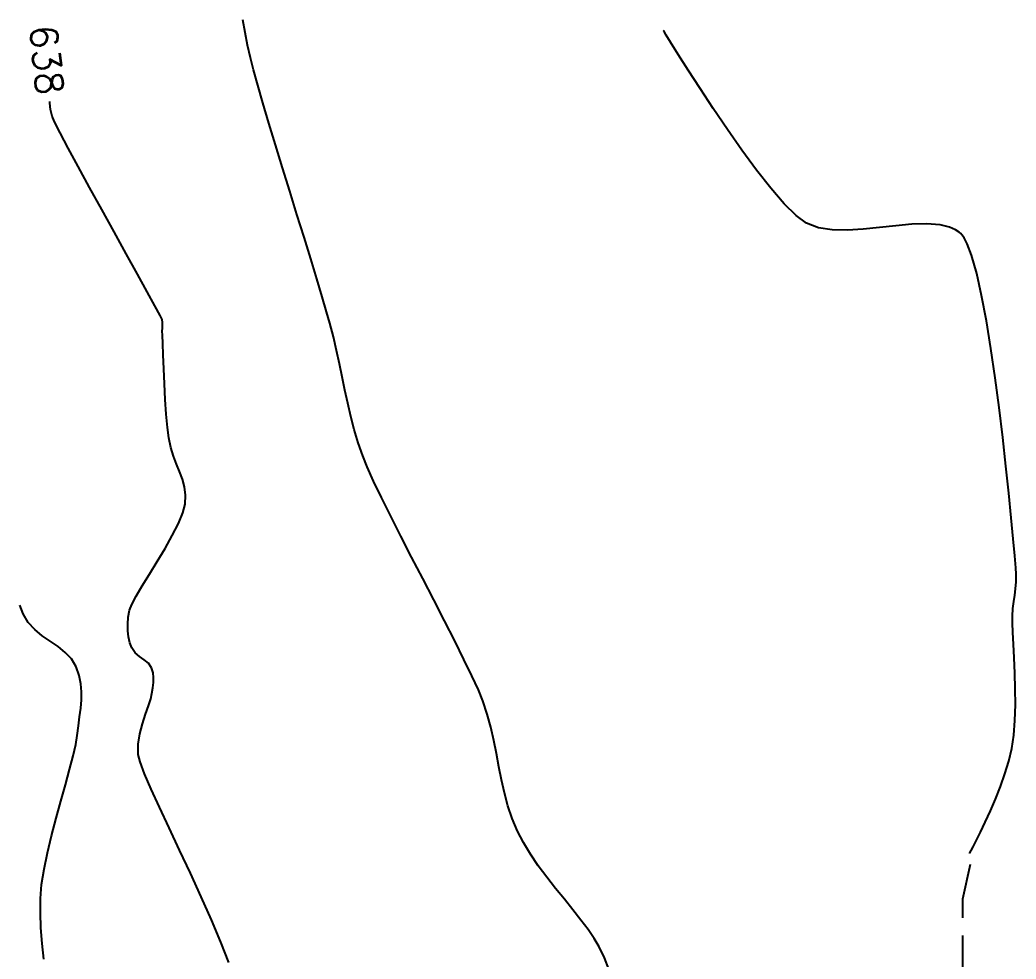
# Model space of a CAD drawing. Header units: feet. Extents: x 26064 to 27719, y 16802 to 28989.
# Drawn here: x 26910.3 to 26998.2, y 17025.4 to 17108.3 of the extents above; entities that cross this region are included whole.
import ezdxf

# ---------------------------------------------------------------- set-up
doc = ezdxf.new("R2010")
doc.units = ezdxf.units.FT
doc.header["$LTSCALE"] = 50
doc.header["$MEASUREMENT"] = 0
doc.linetypes.add('HIDN25', pattern=[0.0938, 0.0625, -0.0313])
doc.layers.add('CONT-MNR', color=55, linetype='HIDN25')
doc.styles.add('l60', font='simplex', dxfattribs={"height": 2.4})

msp = doc.modelspace()

# ---------------------------------------------------------------- linework, layer by layer
at = {"layer": 'CONT-MNR', "color": 7}
for p, q in [((26930.13331, 17107.13516, 637), (26929.92969, 17108.25333, 637)), ((26967.10892, 17107.27236, 636), (26967.11871, 17107.29203, 636)), ((26967.14304, 17107.33012, 636), (26967.1707, 17107.36313, 636)), ((26967.16415, 17107.17178, 636), (26967.11399, 17107.25551, 636)), ((26967.69845, 17106.29804, 636), (26967.328, 17106.90179, 636)), ((26931.2565, 17102.50855, 637), (26930.88303, 17103.8469, 637)), ((26931.7166, 17100.92662, 637), (26931.2565, 17102.50855, 637)), ((26972.71583, 17098.58487, 636), (26971.46727, 17100.42555, 636)), ((26913.32069, 17099.25489, 638), (26913.09591, 17099.7611, 638)), ((26913.81468, 17098.28676, 638), (26913.32069, 17099.25489, 638)), ((26932.82867, 17097.22815, 637), (26932.24632, 17099.15014, 637)), ((26933.44665, 17095.20968, 637), (26932.82867, 17097.22815, 637)), ((26975.30145, 17094.99317, 636), (26974.00718, 17096.74852, 636)), ((26916.41542, 17093.47273, 638), (26915.4117, 17095.30948, 638)), ((26934.08325, 17093.14376, 637), (26933.44665, 17095.20968, 637)), ((26976.55875, 17093.39551, 636), (26975.30145, 17094.99317, 636)), ((26934.72149, 17091.07942, 637), (26934.08325, 17093.14376, 637)), ((26935.34435, 17089.06571, 637), (26934.72149, 17091.07942, 637)), ((26980.76595, 17089.91184, 636), (26979.71008, 17090.31541, 636)), ((26981.97903, 17089.72033, 636), (26980.76595, 17089.91184, 636)), ((26984.71576, 17089.77595, 636), (26983.30905, 17089.69149, 636)), ((26987.59814, 17090.08726, 636), (26986.15888, 17089.92433, 636)), ((26988.99327, 17090.21535, 636), (26987.59814, 17090.08726, 636)), ((26992.86453, 17089.7255, 636), (26992.32216, 17089.9684, 636)), ((26993.32723, 17089.39184, 636), (26993.18238, 17089.5138, 636)), ((26920.63977, 17085.81604, 638), (26919.65157, 17087.60428, 638)), ((26995.16452, 17083.91375, 636), (26994.72578, 17085.87459, 636)), ((26937.34215, 17082.49774, 637), (26936.95075, 17083.81863, 637)), ((26922.81591, 17081.8011, 638), (26922.63769, 17082.16175, 638)), ((26922.83622, 17081.05478, 638), (26922.85533, 17081.29772, 638)), ((26995.9842, 17079.23761, 636), (26995.58492, 17081.67763, 636)), ((26996.35958, 17076.66502, 636), (26995.9842, 17079.23761, 636)), ((26923.01954, 17076.12516, 638), (26922.95594, 17077.4599, 638)), ((26939.48158, 17073.25701, 637), (26939.20995, 17074.41546, 637)), ((26923.28668, 17072.29003, 638), (26923.18499, 17073.45379, 638)), ((26939.78394, 17072.09837, 637), (26939.48158, 17073.25701, 637)), ((26940.91915, 17068.79301, 637), (26940.52319, 17069.77263, 637)), ((26941.4814, 17067.55142, 637), (26940.91915, 17068.79301, 637)), ((26942.18228, 17066.09159, 637), (26941.4814, 17067.55142, 637)), ((26942.99414, 17064.45729, 637), (26942.18228, 17066.09159, 637)), ((26944.84019, 17060.84024, 637), (26943.88933, 17062.69225, 637)), ((26945.81908, 17058.94499, 637), (26944.84019, 17060.84024, 637)), ((26998.16942, 17059.87581, 636), (26998.0851, 17060.93981, 636)), ((26921.06569, 17058.30179, 638), (26921.70404, 17059.34154, 638)), ((26946.79835, 17057.05025, 637), (26945.81908, 17058.94499, 637)), ((26920.52565, 17057.39048, 638), (26921.06569, 17058.30179, 638)), ((26998.0883, 17057.47704, 636), (26998.15977, 17058.03866, 636)), ((26919.78197, 17054.92118, 638), (26919.83093, 17055.52886, 638)), ((26997.88127, 17055.03774, 636), (26997.88009, 17055.62541, 636)), ((26948.64738, 17053.43733, 637), (26947.75033, 17055.19978, 637)), ((26997.91687, 17054.19433, 636), (26997.88127, 17055.03774, 636)), ((26912.93782, 17053.41163, 639), (26912.2394, 17053.89602, 639)), ((26919.84978, 17053.78802, 638), (26919.78876, 17054.3377, 638)), ((26997.97343, 17053.14277, 636), (26997.91687, 17054.19433, 636)), ((26920.12841, 17052.8286, 638), (26919.9635, 17053.28178, 638)), ((26998.09556, 17050.6055, 636), (26998.03748, 17051.93063, 636)), ((26915.49702, 17050.38529, 639), (26915.23151, 17051.14107, 639)), ((26915.65019, 17049.6584, 639), (26915.49702, 17050.38529, 639)), ((26922.06828, 17050.19529, 638), (26922.02606, 17050.62396, 638)), ((26922.04466, 17049.76328, 638), (26922.06828, 17050.19529, 638)), ((26998.1342, 17049.21496, 636), (26998.09556, 17050.6055, 636)), ((26921.92207, 17048.79879, 638), (26921.98574, 17049.30532, 638)), ((26921.98574, 17049.30532, 638), (26922.04466, 17049.76328, 638)), ((26921.81643, 17048.32807, 638), (26921.92207, 17048.79879, 638)), ((26998.13994, 17047.8066, 636), (26998.1342, 17049.21496, 636)), ((26915.63457, 17047.50386, 639), (26915.69908, 17048.2324, 639)), ((26921.61041, 17047.70574, 638), (26921.81643, 17048.32807, 638)), ((26921.08365, 17046.13112, 638), (26921.35061, 17046.96303, 638)), ((26920.85614, 17045.24124, 638), (26921.08365, 17046.13112, 638)), ((26952.10059, 17044.65456, 637), (26951.83774, 17045.81927, 637)), ((26997.99884, 17045.12674, 636), (26998.09931, 17046.428, 636)), ((26920.71469, 17044.32458, 638), (26920.85614, 17045.24124, 638)), ((26914.96149, 17043.28803, 639), (26915.19537, 17044.29848, 639)), ((26914.64625, 17042.08967, 639), (26914.96149, 17043.28803, 639)), ((26920.87, 17042.75444, 638), (26920.70591, 17043.41235, 638)), ((26952.54959, 17042.32967, 637), (26952.33106, 17043.49065, 637)), ((26952.77661, 17041.17372, 637), (26952.54959, 17042.32967, 637)), ((26997.22628, 17041.70518, 636), (26997.56463, 17042.83645, 636)), ((26914.27368, 17040.74487, 639), (26914.64625, 17042.08967, 639)), ((26996.82985, 17040.57851, 636), (26997.22628, 17041.70518, 636)), ((26922.58203, 17038.75029, 638), (26921.84689, 17040.36506, 638)), ((26923.42985, 17036.93327, 638), (26922.58203, 17038.75029, 638)), ((26995.49051, 17037.44514, 636), (26995.94214, 17038.42658, 636)), ((26954.17819, 17036.64263, 637), (26953.71291, 17037.75726, 637)), ((26912.69115, 17034.731, 639), (26913.05252, 17036.2467, 639)), ((26994.67087, 17035.78085, 636), (26995.06014, 17036.55593, 636)), ((26994.23268, 17034.9292, 636), (26994.40236, 17035.25768, 636)), ((26925.30822, 17032.92592, 638), (26924.35152, 17034.97237, 638)), ((26993.5177, 17030.679, 636), (26994.48524, 17035.05065, 636)), ((26994.09492, 17034.66072, 636), (26994.13703, 17034.74325, 636)), ((26994.13703, 17034.74325, 636), (26994.23268, 17034.9292, 636)), ((26956.77605, 17032.58744, 637), (26956.02804, 17033.5952, 637)), ((26912.18121, 17031.92401, 639), (26912.39269, 17033.27627, 639)), ((26926.26109, 17030.8523, 638), (26925.30822, 17032.92592, 638)), ((26957.54985, 17031.59648, 637), (26956.77605, 17032.58744, 637)), ((26958.32548, 17030.62998, 637), (26957.54985, 17031.59648, 637)), ((26993.5177, 17019.62768, 636), (26993.5177, 17030.679, 636)), ((26959.7865, 17028.80103, 637), (26959.07902, 17029.69561, 637)), ((26928.00007, 17026.85692, 638), (26927.17132, 17028.80985, 638)), ((26960.42399, 17027.95389, 637), (26959.7865, 17028.80103, 637)), ((26960.96753, 17027.16187, 637), (26960.42399, 17027.95389, 637)), ((26962.26731, 17024.47094, 637), (26961.85769, 17025.46002, 637))]:
    msp.add_line(p, q, dxfattribs=at)
at = {"layer": 'CONT-MNR', "color": 7, "extrusion": (0.842792, -0.53824, 0)}
msp.add_line((26967.11871, 17107.29203, 636), (26967.14304, 17107.33012, 636), dxfattribs=at)
at = {"layer": 'CONT-MNR', "color": 7, "extrusion": (0.98028, 0.197615, 0)}
msp.add_line((26930.3591, 17106.01513, 637), (26930.13331, 17107.13516, 637), dxfattribs=at)
at = {"layer": 'CONT-MNR', "color": 7, "extrusion": (0.973521, -0.228599, 0)}
msp.add_line((26967.10759, 17107.26666, 636), (26967.10892, 17107.27236, 636), dxfattribs=at)
at = {"layer": 'CONT-MNR', "color": 7, "extrusion": (0.867153, 0.498043, 0)}
msp.add_line((26967.11399, 17107.25551, 636), (26967.10759, 17107.26666, 636), dxfattribs=at)
at = {"layer": 'CONT-MNR', "color": 7, "extrusion": (0.854893, 0.518804, 0)}
msp.add_line((26967.328, 17106.90179, 636), (26967.16415, 17107.17178, 636), dxfattribs=at)
at = {"layer": 'CONT-MNR', "color": 7, "extrusion": (0.975324, 0.220776, 0)}
msp.add_line((26930.61319, 17104.89263, 637), (26930.3591, 17106.01513, 637), dxfattribs=at)
at = {"layer": 'CONT-MNR', "color": 7, "extrusion": (0.84918, 0.528103, 0)}
msp.add_line((26968.37709, 17105.20681, 636), (26967.69845, 17106.29804, 636), dxfattribs=at)
at = {"layer": 'CONT-MNR', "color": 7, "extrusion": (0.968282, 0.249859, 0)}
msp.add_line((26930.88303, 17103.8469, 637), (26930.61319, 17104.89263, 637), dxfattribs=at)
at = {"layer": 'CONT-MNR', "color": 7, "extrusion": (0.845282, 0.534321, 0)}
msp.add_line((26969.25802, 17103.8132, 636), (26968.37709, 17105.20681, 636), dxfattribs=at)
at = {"layer": 'CONT-MNR', "color": 7, "extrusion": (0.840619, 0.541626, 0)}
msp.add_line((26970.30137, 17102.19389, 636), (26969.25802, 17103.8132, 636), dxfattribs=at)
at = {"layer": 'CONT-MNR', "color": 7, "extrusion": (0.834871, 0.550446, 0)}
msp.add_line((26971.46727, 17100.42555, 636), (26970.30137, 17102.19389, 636), dxfattribs=at)
at = {"layer": 'CONT-MNR', "color": 7, "extrusion": (0.999797, 0.020154, 0)}
msp.add_line((26912.90273, 17100.89556, 638), (26912.89977, 17101.04243, 638), dxfattribs=at)
at = {"layer": 'CONT-MNR', "color": 7, "extrusion": (0.994731, 0.102523, 0)}
msp.add_line((26912.95816, 17100.35777, 638), (26912.90273, 17100.89556, 638), dxfattribs=at)
at = {"layer": 'CONT-MNR', "color": 7, "extrusion": (0.97437, 0.224953, 0)}
msp.add_line((26913.09591, 17099.7611, 638), (26912.95816, 17100.35777, 638), dxfattribs=at)
at = {"layer": 'CONT-MNR', "color": 7, "extrusion": (0.958303, 0.285753, 0)}
msp.add_line((26932.24632, 17099.15014, 637), (26931.7166, 17100.92662, 637), dxfattribs=at)
at = {"layer": 'CONT-MNR', "color": 7, "extrusion": (0.817994, 0.575226, 0)}
msp.add_line((26974.00718, 17096.74852, 636), (26972.71583, 17098.58487, 636), dxfattribs=at)
at = {"layer": 'CONT-MNR', "color": 7, "extrusion": (0.883218, 0.468963, 0)}
msp.add_line((26914.52823, 17096.94289, 638), (26913.81468, 17098.28676, 638), dxfattribs=at)
at = {"layer": 'CONT-MNR', "color": 7, "extrusion": (0.879585, 0.475742, 0)}
msp.add_line((26915.4117, 17095.30948, 638), (26914.52823, 17096.94289, 638), dxfattribs=at)
at = {"layer": 'CONT-MNR', "color": 7, "extrusion": (0.876279, 0.481805, 0)}
msp.add_line((26917.48974, 17091.51881, 638), (26916.41542, 17093.47273, 638), dxfattribs=at)
at = {"layer": 'CONT-MNR', "color": 7, "extrusion": (0.755982, 0.654592, 0)}
msp.add_line((26977.7392, 17092.03221, 636), (26976.55875, 17093.39551, 636), dxfattribs=at)
at = {"layer": 'CONT-MNR', "color": 7, "extrusion": (0.875547, 0.483132, 0)}
msp.add_line((26918.58501, 17089.53393, 638), (26917.48974, 17091.51881, 638), dxfattribs=at)
at = {"layer": 'CONT-MNR', "color": 7, "extrusion": (-0.70326, -0.710933, 0)}
msp.add_line((26978.80294, 17090.97995, 636), (26977.7392, 17092.03221, 636), dxfattribs=at)
at = {"layer": 'CONT-MNR', "color": 7, "extrusion": (-0.590961, -0.8067, 0)}
msp.add_line((26979.71008, 17090.31541, 636), (26978.80294, 17090.97995, 636), dxfattribs=at)
at = {"layer": 'CONT-MNR', "color": 7, "extrusion": (-0.021678, -0.999765, 0)}
msp.add_line((26983.30905, 17089.69149, 636), (26981.97903, 17089.72033, 636), dxfattribs=at)
at = {"layer": 'CONT-MNR', "color": 7, "extrusion": (0.102281, -0.994756, 0)}
msp.add_line((26986.15888, 17089.92433, 636), (26984.71576, 17089.77595, 636), dxfattribs=at)
at = {"layer": 'CONT-MNR', "color": 7, "extrusion": (0.03346, -0.99944, 0)}
msp.add_line((26990.30402, 17090.25923, 636), (26988.99327, 17090.21535, 636), dxfattribs=at)
at = {"layer": 'CONT-MNR', "color": 7, "extrusion": (-0.075416, -0.997152, 0)}
msp.add_line((26991.49011, 17090.16952, 636), (26990.30402, 17090.25923, 636), dxfattribs=at)
at = {"layer": 'CONT-MNR', "color": 7, "extrusion": (-0.234959, -0.972005, 0)}
msp.add_line((26992.32216, 17089.9684, 636), (26991.49011, 17090.16952, 636), dxfattribs=at)
at = {"layer": 'CONT-MNR', "color": 7, "extrusion": (-0.55432, -0.832304, 0)}
msp.add_line((26993.18238, 17089.5138, 636), (26992.86453, 17089.7255, 636), dxfattribs=at)
at = {"layer": 'CONT-MNR', "color": 7, "extrusion": (0.875208, 0.483747, 0)}
msp.add_line((26919.65157, 17087.60428, 638), (26918.58501, 17089.53393, 638), dxfattribs=at)
at = {"layer": 'CONT-MNR', "color": 7, "extrusion": (0.95556, 0.294796, 0)}
msp.add_line((26935.93485, 17087.15165, 637), (26935.34435, 17089.06571, 637), dxfattribs=at)
at = {"layer": 'CONT-MNR', "color": 7, "extrusion": (0.71684, 0.697238, 0)}
msp.add_line((26993.42332, 17089.29305, 636), (26993.32723, 17089.39184, 636), dxfattribs=at)
at = {"layer": 'CONT-MNR', "color": 7, "extrusion": (0.808366, 0.58868, 0)}
msp.add_line((26993.61455, 17089.03045, 636), (26993.42332, 17089.29305, 636), dxfattribs=at)
at = {"layer": 'CONT-MNR', "color": 7, "extrusion": (0.887719, 0.460386, 0)}
msp.add_line((26993.89867, 17088.48262, 636), (26993.61455, 17089.03045, 636), dxfattribs=at)
at = {"layer": 'CONT-MNR', "color": 7, "extrusion": (0.936295, 0.351214, 0)}
msp.add_line((26994.27146, 17087.48879, 636), (26993.89867, 17088.48262, 636), dxfattribs=at)
at = {"layer": 'CONT-MNR', "color": 7, "extrusion": (0.956092, 0.293067, 0)}
msp.add_line((26936.47599, 17085.38628, 637), (26935.93485, 17087.15165, 637), dxfattribs=at)
at = {"layer": 'CONT-MNR', "color": 7, "extrusion": (0.962601, 0.270922, 0)}
msp.add_line((26994.72578, 17085.87459, 636), (26994.27146, 17087.48879, 636), dxfattribs=at)
at = {"layer": 'CONT-MNR', "color": 7, "extrusion": (0.875778, 0.482713, 0)}
msp.add_line((26921.49996, 17084.25542, 638), (26920.63977, 17085.81604, 638), dxfattribs=at)
at = {"layer": 'CONT-MNR', "color": 7, "extrusion": (0.957072, 0.289851, 0)}
msp.add_line((26936.95075, 17083.81863, 637), (26936.47599, 17085.38628, 637), dxfattribs=at)
at = {"layer": 'CONT-MNR', "color": 7, "extrusion": (0.877174, 0.480172, 0)}
msp.add_line((26922.18248, 17083.00859, 638), (26921.49996, 17084.25542, 638), dxfattribs=at)
at = {"layer": 'CONT-MNR', "color": 7, "extrusion": (0.982782, 0.184767, 0)}
msp.add_line((26995.58492, 17081.67763, 636), (26995.16452, 17083.91375, 636), dxfattribs=at)
at = {"layer": 'CONT-MNR', "color": 7, "extrusion": (0.880812, 0.473466, 0)}
msp.add_line((26922.63769, 17082.16175, 638), (26922.18248, 17083.00859, 638), dxfattribs=at)
at = {"layer": 'CONT-MNR', "color": 7, "extrusion": (0.987339, 0.158624, 0)}
msp.add_line((26922.85849, 17081.53611, 638), (26922.81591, 17081.8011, 638), dxfattribs=at)
at = {"layer": 'CONT-MNR', "color": 7, "extrusion": (0.961981, 0.273115, 0)}
msp.add_line((26937.63319, 17081.47263, 637), (26937.34215, 17082.49774, 637), dxfattribs=at)
at = {"layer": 'CONT-MNR', "color": 7, "extrusion": (0.999819, -0.019028, 0)}
msp.add_line((26922.83091, 17080.7761, 638), (26922.83622, 17081.05478, 638), dxfattribs=at)
at = {"layer": 'CONT-MNR', "color": 7, "extrusion": (0.999912, -0.013237, 0)}
msp.add_line((26922.85533, 17081.29772, 638), (26922.85849, 17081.53611, 638), dxfattribs=at)
at = {"layer": 'CONT-MNR', "color": 7, "extrusion": (0.968274, 0.249893, 0)}
msp.add_line((26937.94256, 17080.2739, 637), (26937.63319, 17081.47263, 637), dxfattribs=at)
at = {"layer": 'CONT-MNR', "color": 7, "extrusion": (0.999451, 0.033135, 0)}
msp.add_line((26922.84261, 17080.42332, 638), (26922.83091, 17080.7761, 638), dxfattribs=at)
at = {"layer": 'CONT-MNR', "color": 7, "extrusion": (0.999421, 0.034036, 0)}
msp.add_line((26922.8674, 17079.69541, 638), (26922.84261, 17080.42332, 638), dxfattribs=at)
at = {"layer": 'CONT-MNR', "color": 7, "extrusion": (0.973905, 0.226956, 0)}
msp.add_line((26938.21919, 17079.08681, 637), (26937.94256, 17080.2739, 637), dxfattribs=at)
at = {"layer": 'CONT-MNR', "color": 7, "extrusion": (0.999309, 0.037161, 0)}
msp.add_line((26922.9052, 17078.67879, 638), (26922.8674, 17079.69541, 638), dxfattribs=at)
at = {"layer": 'CONT-MNR', "color": 7, "extrusion": (0.999135, 0.041592, 0)}
msp.add_line((26922.95594, 17077.4599, 638), (26922.9052, 17078.67879, 638), dxfattribs=at)
at = {"layer": 'CONT-MNR', "color": 7, "extrusion": (0.977431, 0.211255, 0)}
msp.add_line((26938.47367, 17077.9094, 637), (26938.21919, 17079.08681, 637), dxfattribs=at)
at = {"layer": 'CONT-MNR', "color": 7, "extrusion": (0.979112, 0.203319, 0)}
msp.add_line((26938.71657, 17076.73968, 637), (26938.47367, 17077.9094, 637), dxfattribs=at)
at = {"layer": 'CONT-MNR', "color": 7, "extrusion": (0.979081, 0.203472, 0)}
msp.add_line((26938.95847, 17075.5757, 637), (26938.71657, 17076.73968, 637), dxfattribs=at)
at = {"layer": 'CONT-MNR', "color": 7, "extrusion": (0.991349, 0.131255, 0)}
msp.add_line((26996.70829, 17074.03125, 636), (26996.35958, 17076.66502, 636), dxfattribs=at)
at = {"layer": 'CONT-MNR', "color": 7, "extrusion": (0.998436, 0.055898, 0)}
msp.add_line((26923.09592, 17074.76098, 638), (26923.01954, 17076.12516, 638), dxfattribs=at)
at = {"layer": 'CONT-MNR', "color": 7, "extrusion": (0.997686, 0.067983, 0)}
msp.add_line((26923.18499, 17073.45379, 638), (26923.09592, 17074.76098, 638), dxfattribs=at)
at = {"layer": 'CONT-MNR', "color": 7, "extrusion": (0.977307, 0.211828, 0)}
msp.add_line((26939.20995, 17074.41546, 637), (26938.95847, 17075.5757, 637), dxfattribs=at)
at = {"layer": 'CONT-MNR', "color": 7, "extrusion": (0.992677, 0.1208, 0)}
msp.add_line((26997.02756, 17071.40765, 636), (26996.70829, 17074.03125, 636), dxfattribs=at)
at = {"layer": 'CONT-MNR', "color": 7, "extrusion": (0.992602, 0.12141, 0)}
msp.add_line((26923.40091, 17071.3561, 638), (26923.28668, 17072.29003, 638), dxfattribs=at)
at = {"layer": 'CONT-MNR', "color": 7, "extrusion": (0.978537, 0.20607, 0)}
msp.add_line((26923.57788, 17070.51578, 638), (26923.40091, 17071.3561, 638), dxfattribs=at)
at = {"layer": 'CONT-MNR', "color": 7, "extrusion": (0.958857, 0.283888, 0)}
msp.add_line((26940.12762, 17070.93757, 637), (26939.78394, 17072.09837, 637), dxfattribs=at)
at = {"layer": 'CONT-MNR', "color": 7, "extrusion": (0.993685, 0.112206, 0)}
msp.add_line((26997.31461, 17068.86557, 636), (26997.02756, 17071.40765, 636), dxfattribs=at)
at = {"layer": 'CONT-MNR', "color": 7, "extrusion": (0.953761, 0.300567, 0)}
msp.add_line((26923.81724, 17069.75623, 638), (26923.57788, 17070.51578, 638), dxfattribs=at)
at = {"layer": 'CONT-MNR', "color": 7, "extrusion": (0.946899, 0.32153, 0)}
msp.add_line((26940.52319, 17069.77263, 637), (26940.12762, 17070.93757, 637), dxfattribs=at)
at = {"layer": 'CONT-MNR', "color": 7, "extrusion": (0.933133, 0.359532, 0)}
msp.add_line((26924.08833, 17069.05265, 638), (26923.81724, 17069.75623, 638), dxfattribs=at)
at = {"layer": 'CONT-MNR', "color": 7, "extrusion": (0.926964, 0.37515, 0)}
msp.add_line((26924.36046, 17068.38023, 638), (26924.08833, 17069.05265, 638), dxfattribs=at)
at = {"layer": 'CONT-MNR', "color": 7, "extrusion": (0.994481, 0.104915, 0)}
msp.add_line((26997.56666, 17066.47639, 636), (26997.31461, 17068.86557, 636), dxfattribs=at)
at = {"layer": 'CONT-MNR', "color": 7, "extrusion": (0.939658, 0.342115, 0)}
msp.add_line((26924.60296, 17067.71417, 638), (26924.36046, 17068.38023, 638), dxfattribs=at)
at = {"layer": 'CONT-MNR', "color": 7, "extrusion": (0.966354, 0.257214, 0)}
msp.add_line((26924.78516, 17067.02966, 638), (26924.60296, 17067.71417, 638), dxfattribs=at)
at = {"layer": 'CONT-MNR', "color": 7, "extrusion": (0.992238, 0.124357, 0)}
msp.add_line((26924.87637, 17066.30191, 638), (26924.78516, 17067.02966, 638), dxfattribs=at)
at = {"layer": 'CONT-MNR', "color": 7, "extrusion": (0.999269, -0.03824, 0)}
msp.add_line((26924.84591, 17065.5061, 638), (26924.87637, 17066.30191, 638), dxfattribs=at)
at = {"layer": 'CONT-MNR', "color": 7, "extrusion": (0.995137, 0.098498, 0)}
msp.add_line((26997.78095, 17064.31146, 636), (26997.56666, 17066.47639, 636), dxfattribs=at)
at = {"layer": 'CONT-MNR', "color": 7, "extrusion": (0.969215, -0.246215, 0)}
msp.add_line((26924.65, 17064.73489, 638), (26924.84591, 17065.5061, 638), dxfattribs=at)
at = {"layer": 'CONT-MNR', "color": 7, "extrusion": (0.922721, -0.385469, 0)}
msp.add_line((26924.25745, 17063.79522, 638), (26924.65, 17064.73489, 638), dxfattribs=at)
at = {"layer": 'CONT-MNR', "color": 7, "extrusion": (0.891851, 0.452329, 0)}
msp.add_line((26943.88933, 17062.69225, 637), (26942.99414, 17064.45729, 637), dxfattribs=at)
at = {"layer": 'CONT-MNR', "color": 7, "extrusion": (0.995709, 0.092543, 0)}
msp.add_line((26997.95468, 17062.44215, 636), (26997.78095, 17064.31146, 636), dxfattribs=at)
at = {"layer": 'CONT-MNR', "color": 7, "extrusion": (0.890796, -0.454403, 0)}
msp.add_line((26923.71742, 17062.73656, 638), (26924.25745, 17063.79522, 638), dxfattribs=at)
at = {"layer": 'CONT-MNR', "color": 7, "extrusion": (0.870332, -0.492465, 0)}
msp.add_line((26923.07907, 17061.60841, 638), (26923.71742, 17062.73656, 638), dxfattribs=at)
at = {"layer": 'CONT-MNR', "color": 7, "extrusion": (0.996253, 0.086483, 0)}
msp.add_line((26998.0851, 17060.93981, 636), (26997.95468, 17062.44215, 636), dxfattribs=at)
at = {"layer": 'CONT-MNR', "color": 7, "extrusion": (0.857951, -0.513731, 0)}
msp.add_line((26922.39156, 17060.46024, 638), (26923.07907, 17061.60841, 638), dxfattribs=at)
at = {"layer": 'CONT-MNR', "color": 7, "extrusion": (0.851971, -0.52359, 0)}
msp.add_line((26921.70404, 17059.34154, 638), (26922.39156, 17060.46024, 638), dxfattribs=at)
at = {"layer": 'CONT-MNR', "color": 7, "extrusion": (0.997961, 0.063822, 0)}
msp.add_line((26998.20487, 17059.3215, 636), (26998.16942, 17059.87581, 636), dxfattribs=at)
at = {"layer": 'CONT-MNR', "color": 7, "extrusion": (1, -0.000919492, 0)}
msp.add_line((26998.20424, 17058.63998, 636), (26998.20487, 17059.3215, 636), dxfattribs=at)
at = {"layer": 'CONT-MNR', "color": 7, "extrusion": (0.997277, -0.073746, 0)}
msp.add_line((26998.15977, 17058.03866, 636), (26998.20424, 17058.63998, 636), dxfattribs=at)
at = {"layer": 'CONT-MNR', "color": 7, "extrusion": (0.881643, -0.471917, 0)}
msp.add_line((26920.13309, 17056.65709, 638), (26920.52565, 17057.39048, 638), dxfattribs=at)
at = {"layer": 'CONT-MNR', "color": 7, "extrusion": (0.989623, -0.143688, 0)}
msp.add_line((26998.00664, 17056.91462, 636), (26998.0883, 17057.47704, 636), dxfattribs=at)
at = {"layer": 'CONT-MNR', "color": 7, "extrusion": (0.942435, 0.33439, 0)}
msp.add_line((26910.54074, 17055.82569, 639), (26910.26324, 17056.60777, 639), dxfattribs=at)
at = {"layer": 'CONT-MNR', "color": 7, "extrusion": (0.93253, -0.361091, 0)}
msp.add_line((26919.93716, 17056.1511, 638), (26920.13309, 17056.65709, 638), dxfattribs=at)
at = {"layer": 'CONT-MNR', "color": 7, "extrusion": (0.889227, 0.457467, 0)}
msp.add_line((26947.75033, 17055.19978, 637), (26946.79835, 17057.05025, 637), dxfattribs=at)
at = {"layer": 'CONT-MNR', "color": 7, "extrusion": (0.997186, -0.074973, 0)}
msp.add_line((26997.88009, 17055.62541, 636), (26997.93162, 17056.31091, 636), dxfattribs=at)
at = {"layer": 'CONT-MNR', "color": 7, "extrusion": (0.992369, -0.123306, 0)}
msp.add_line((26997.93162, 17056.31091, 636), (26998.00664, 17056.91462, 636), dxfattribs=at)
at = {"layer": 'CONT-MNR', "color": 7, "extrusion": (0.858659, 0.512548, 0)}
msp.add_line((26910.99732, 17055.06078, 639), (26910.54074, 17055.82569, 639), dxfattribs=at)
at = {"layer": 'CONT-MNR', "color": 7, "extrusion": (0.985738, -0.168287, 0)}
msp.add_line((26919.83093, 17055.52886, 638), (26919.93716, 17056.1511, 638), dxfattribs=at)
at = {"layer": 'CONT-MNR', "color": 7, "extrusion": (0.734807, 0.678276, 0)}
msp.add_line((26911.57806, 17054.43165, 639), (26910.99732, 17055.06078, 639), dxfattribs=at)
at = {"layer": 'CONT-MNR', "color": 7, "extrusion": (0.999932, 0.011632, 0)}
msp.add_line((26919.78876, 17054.3377, 638), (26919.78197, 17054.92118, 638), dxfattribs=at)
at = {"layer": 'CONT-MNR', "color": 7, "extrusion": (-0.62938, -0.777098, 0)}
msp.add_line((26912.2394, 17053.89602, 639), (26911.57806, 17054.43165, 639), dxfattribs=at)
at = {"layer": 'CONT-MNR', "color": 7, "extrusion": (0.975684, 0.219184, 0)}
msp.add_line((26919.9635, 17053.28178, 638), (26919.84978, 17053.78802, 638), dxfattribs=at)
at = {"layer": 'CONT-MNR', "color": 7, "extrusion": (-0.566289, -0.824207, 0)}
msp.add_line((26913.62977, 17052.9362, 639), (26912.93782, 17053.41163, 639), dxfattribs=at)
at = {"layer": 'CONT-MNR', "color": 7, "extrusion": (0.621082, 0.783746, 0)}
msp.add_line((26914.27173, 17052.42748, 639), (26913.62977, 17052.9362, 639), dxfattribs=at)
at = {"layer": 'CONT-MNR', "color": 7, "extrusion": (0.824647, 0.565648, 0)}
msp.add_line((26920.42576, 17052.39511, 638), (26920.12841, 17052.8286, 638), dxfattribs=at)
at = {"layer": 'CONT-MNR', "color": 7, "extrusion": (0.894621, 0.446826, 0)}
msp.add_line((26949.46184, 17051.80664, 637), (26948.64738, 17053.43733, 637), dxfattribs=at)
at = {"layer": 'CONT-MNR', "color": 7, "extrusion": (0.998607, 0.052767, 0)}
msp.add_line((26998.03748, 17051.93063, 636), (26997.97343, 17053.14277, 636), dxfattribs=at)
at = {"layer": 'CONT-MNR', "color": 7, "extrusion": (0.72913, 0.684375, 0)}
msp.add_line((26914.82016, 17051.8432, 639), (26914.27173, 17052.42748, 639), dxfattribs=at)
at = {"layer": 'CONT-MNR', "color": 7, "extrusion": (0.641674, 0.766978, 0)}
msp.add_line((26920.8172, 17052.06762, 638), (26920.42576, 17052.39511, 638), dxfattribs=at)
at = {"layer": 'CONT-MNR', "color": 7, "extrusion": (-0.564628, -0.825346, 0)}
msp.add_line((26921.23588, 17051.78119, 638), (26920.8172, 17052.06762, 638), dxfattribs=at)
at = {"layer": 'CONT-MNR', "color": 7, "extrusion": (0.862825, 0.505503, 0)}
msp.add_line((26915.23151, 17051.14107, 639), (26914.82016, 17051.8432, 639), dxfattribs=at)
at = {"layer": 'CONT-MNR', "color": 7, "extrusion": (-0.633422, -0.773807, 0)}
msp.add_line((26921.61492, 17051.47092, 638), (26921.23588, 17051.78119, 638), dxfattribs=at)
at = {"layer": 'CONT-MNR', "color": 7, "extrusion": (0.825793, 0.563973, 0)}
msp.add_line((26921.88745, 17051.07187, 638), (26921.61492, 17051.47092, 638), dxfattribs=at)
at = {"layer": 'CONT-MNR', "color": 7, "extrusion": (0.955305, 0.295621, 0)}
msp.add_line((26922.02606, 17050.62396, 638), (26921.88745, 17051.07187, 638), dxfattribs=at)
at = {"layer": 'CONT-MNR', "color": 7, "extrusion": (0.900134, 0.435614, 0)}
msp.add_line((26950.16606, 17050.35146, 637), (26949.46184, 17051.80664, 637), dxfattribs=at)
at = {"layer": 'CONT-MNR', "color": 7, "extrusion": (0.9091, 0.416577, 0)}
msp.add_line((26950.7324, 17049.11554, 637), (26950.16606, 17050.35146, 637), dxfattribs=at)
at = {"layer": 'CONT-MNR', "color": 7, "extrusion": (0.99639, 0.084897, 0)}
msp.add_line((26915.71092, 17048.94567, 639), (26915.65019, 17049.6584, 639), dxfattribs=at)
at = {"layer": 'CONT-MNR', "color": 7, "extrusion": (0.999862, -0.016591, 0)}
msp.add_line((26915.69908, 17048.2324, 639), (26915.71092, 17048.94567, 639), dxfattribs=at)
at = {"layer": 'CONT-MNR', "color": 7, "extrusion": (0.924617, 0.380898, 0)}
msp.add_line((26951.13319, 17048.14263, 637), (26950.7324, 17049.11554, 637), dxfattribs=at)
at = {"layer": 'CONT-MNR', "color": 7, "extrusion": (0.991872, -0.127243, 0)}
msp.add_line((26915.53726, 17046.74535, 639), (26915.63457, 17047.50386, 639), dxfattribs=at)
at = {"layer": 'CONT-MNR', "color": 7, "extrusion": (0.94392, -0.330174, 0)}
msp.add_line((26921.35061, 17046.96303, 638), (26921.61041, 17047.70574, 638), dxfattribs=at)
at = {"layer": 'CONT-MNR', "color": 7, "extrusion": (0.948133, 0.317874, 0)}
msp.add_line((26951.52208, 17046.98266, 637), (26951.13319, 17048.14263, 637), dxfattribs=at)
at = {"layer": 'CONT-MNR', "color": 7, "extrusion": (0.999566, -0.029459, 0)}
msp.add_line((26998.09931, 17046.428, 636), (26998.13994, 17047.8066, 636), dxfattribs=at)
at = {"layer": 'CONT-MNR', "color": 7, "extrusion": (0.990717, -0.135943, 0)}
msp.add_line((26915.42705, 17045.94215, 639), (26915.53726, 17046.74535, 639), dxfattribs=at)
at = {"layer": 'CONT-MNR', "color": 7, "extrusion": (0.965107, 0.261855, 0)}
msp.add_line((26951.83774, 17045.81927, 637), (26951.52208, 17046.98266, 637), dxfattribs=at)
at = {"layer": 'CONT-MNR', "color": 7, "extrusion": (0.992915, -0.11883, 0)}
msp.add_line((26915.32381, 17045.07954, 639), (26915.42705, 17045.94215, 639), dxfattribs=at)
at = {"layer": 'CONT-MNR', "color": 7, "extrusion": (0.986745, -0.162277, 0)}
msp.add_line((26915.19537, 17044.29848, 639), (26915.32381, 17045.07954, 639), dxfattribs=at)
at = {"layer": 'CONT-MNR', "color": 7, "extrusion": (0.989266, -0.146127, 0)}
msp.add_line((26997.82509, 17043.95041, 636), (26997.99884, 17045.12674, 636), dxfattribs=at)
at = {"layer": 'CONT-MNR', "color": 7, "extrusion": (0.999954, -0.009624, 0)}
msp.add_line((26920.70591, 17043.41235, 638), (26920.71469, 17044.32458, 638), dxfattribs=at)
at = {"layer": 'CONT-MNR', "color": 7, "extrusion": (0.980953, 0.194246, 0)}
msp.add_line((26952.33106, 17043.49065, 637), (26952.10059, 17044.65456, 637), dxfattribs=at)
at = {"layer": 'CONT-MNR', "color": 7, "extrusion": (0.973738, -0.22767, 0)}
msp.add_line((26997.56463, 17042.83645, 636), (26997.82509, 17043.95041, 636), dxfattribs=at)
at = {"layer": 'CONT-MNR', "color": 7, "extrusion": (0.934818, 0.355128, 0)}
msp.add_line((26921.26327, 17041.71923, 638), (26920.87, 17042.75444, 638), dxfattribs=at)
at = {"layer": 'CONT-MNR', "color": 7, "extrusion": (0.918342, 0.395787, 0)}
msp.add_line((26921.84689, 17040.36506, 638), (26921.26327, 17041.71923, 638), dxfattribs=at)
at = {"layer": 'CONT-MNR', "color": 7, "extrusion": (0.962979, -0.269577, 0)}
msp.add_line((26913.86784, 17039.29512, 639), (26914.27368, 17040.74487, 639), dxfattribs=at)
at = {"layer": 'CONT-MNR', "color": 7, "extrusion": (0.97607, 0.217456, 0)}
msp.add_line((26953.03255, 17040.02492, 637), (26952.77661, 17041.17372, 637), dxfattribs=at)
at = {"layer": 'CONT-MNR', "color": 7, "extrusion": (0.930046, -0.367444, 0)}
msp.add_line((26996.3952, 17039.47834, 636), (26996.82985, 17040.57851, 636), dxfattribs=at)
at = {"layer": 'CONT-MNR', "color": 7, "extrusion": (0.965936, 0.258782, 0)}
msp.add_line((26953.33784, 17038.8854, 637), (26953.03255, 17040.02492, 637), dxfattribs=at)
at = {"layer": 'CONT-MNR', "color": 7, "extrusion": (0.964379, -0.264525, 0)}
msp.add_line((26913.45277, 17037.78191, 639), (26913.86784, 17039.29512, 639), dxfattribs=at)
at = {"layer": 'CONT-MNR', "color": 7, "extrusion": (0.948929, 0.315489, 0)}
msp.add_line((26953.71291, 17037.75726, 637), (26953.33784, 17038.8854, 637), dxfattribs=at)
at = {"layer": 'CONT-MNR', "color": 7, "extrusion": (0.918414, -0.39562, 0)}
msp.add_line((26995.94214, 17038.42658, 636), (26996.3952, 17039.47834, 636), dxfattribs=at)
at = {"layer": 'CONT-MNR', "color": 7, "extrusion": (0.967654, -0.25228, 0)}
msp.add_line((26913.05252, 17036.2467, 639), (26913.45277, 17037.78191, 639), dxfattribs=at)
at = {"layer": 'CONT-MNR', "color": 7, "extrusion": (0.905015, 0.42538, 0)}
msp.add_line((26924.35152, 17034.97237, 638), (26923.42985, 17036.93327, 638), dxfattribs=at)
at = {"layer": 'CONT-MNR', "color": 7, "extrusion": (0.900118, -0.435647, 0)}
msp.add_line((26995.06014, 17036.55593, 636), (26995.49051, 17037.44514, 636), dxfattribs=at)
at = {"layer": 'CONT-MNR', "color": 7, "extrusion": (0.886985, 0.461798, 0)}
msp.add_line((26954.70517, 17035.63046, 637), (26954.17819, 17036.64263, 637), dxfattribs=at)
at = {"layer": 'CONT-MNR', "color": 7, "extrusion": (0.852437, 0.52283, 0)}
msp.add_line((26955.32977, 17034.61209, 637), (26954.70517, 17035.63046, 637), dxfattribs=at)
at = {"layer": 'CONT-MNR', "color": 7, "extrusion": (0.889668, -0.456608, 0)}
msp.add_line((26994.40236, 17035.25768, 636), (26994.67087, 17035.78085, 636), dxfattribs=at)
at = {"layer": 'CONT-MNR', "color": 7, "extrusion": (0.979596, -0.200976, 0)}
msp.add_line((26912.39269, 17033.27627, 639), (26912.69115, 17034.731, 639), dxfattribs=at)
at = {"layer": 'CONT-MNR', "color": 7, "extrusion": (0.824358, 0.566068, 0)}
msp.add_line((26956.02804, 17033.5952, 637), (26955.32977, 17034.61209, 637), dxfattribs=at)
at = {"layer": 'CONT-MNR', "color": 7, "extrusion": (0.996561, -0.08286, 0)}
msp.add_line((26912.08074, 17030.71569, 639), (26912.18121, 17031.92401, 639), dxfattribs=at)
at = {"layer": 'CONT-MNR', "color": 7, "extrusion": (0.913401, 0.407061, 0)}
msp.add_line((26927.17132, 17028.80985, 638), (26926.26109, 17030.8523, 638), dxfattribs=at)
at = {"layer": 'CONT-MNR', "color": 7, "extrusion": (0.999968, -0.008053, 0)}
msp.add_line((26912.07046, 17029.43989, 639), (26912.08074, 17030.71569, 639), dxfattribs=at)
at = {"layer": 'CONT-MNR', "color": 7, "extrusion": (0.778411, 0.627755, 0)}
msp.add_line((26959.07902, 17029.69561, 637), (26958.32548, 17030.62998, 637), dxfattribs=at)
at = {"layer": 'CONT-MNR', "color": 7, "extrusion": (0.999379, 0.03525, 0)}
msp.add_line((26912.11767, 17028.10154, 639), (26912.07046, 17029.43989, 639), dxfattribs=at)
at = {"layer": 'CONT-MNR', "color": 7, "extrusion": (0.997362, 0.072584, 0)}
msp.add_line((26912.21749, 17026.72992, 639), (26912.11767, 17028.10154, 639), dxfattribs=at)
at = {"layer": 'CONT-MNR', "color": 7, "extrusion": (0.994295, 0.106663, 0)}
msp.add_line((26912.36506, 17025.35429, 639), (26912.21749, 17026.72992, 639), dxfattribs=at)
at = {"layer": 'CONT-MNR', "color": 7, "extrusion": (0.930873, 0.365342, 0)}
msp.add_line((26928.7085, 17025.05188, 638), (26928.00007, 17026.85692, 638), dxfattribs=at)
at = {"layer": 'CONT-MNR', "color": 7, "extrusion": (0.863641, 0.504107, 0)}
msp.add_line((26961.39319, 17026.43263, 637), (26960.96753, 17027.16187, 637), dxfattribs=at)
at = {"layer": 'CONT-MNR', "color": 7, "extrusion": (0.902373, 0.430956, 0)}
msp.add_line((26961.85769, 17025.46002, 637), (26961.39319, 17026.43263, 637), dxfattribs=at)

# ---------------------------------------------------------------- texts
at = {"layer": 'CONT-MNR', "color": 7, "style": 'l60'}
msp.add_text('638', height=2.4, rotation=276.2047215, dxfattribs=at).set_placement((26911.10412, 17107.65854, 638))

doc.saveas('drawing.dxf')
